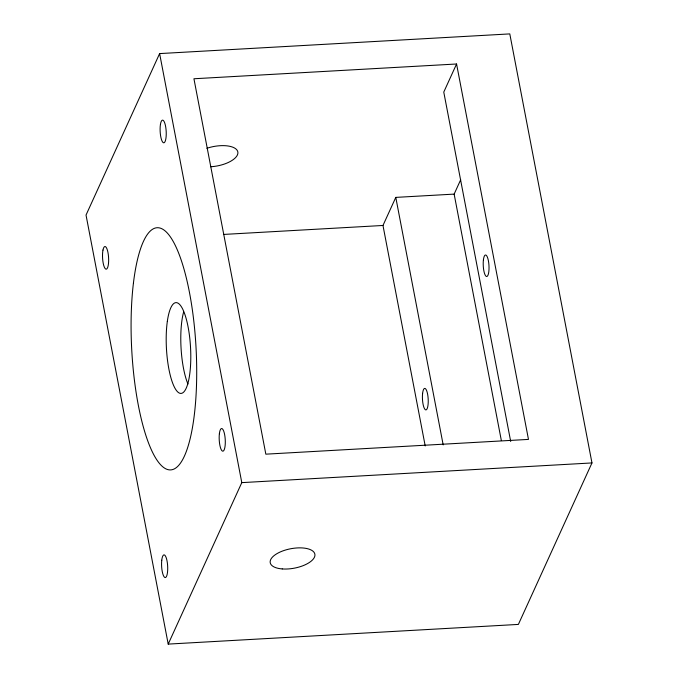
<?xml version="1.0" encoding="UTF-8"?>
<svg xmlns="http://www.w3.org/2000/svg" width="678" height="678" viewBox="0 0 678 678"><rect width="100%" height="100%" fill="white"/><g stroke="black" fill="none" stroke-linecap="round" stroke-linejoin="round"><path stroke-width="1.02" d="M159.618 53.587L86.03 215.062L168.203 644.1L518.382 624.413L591.97 462.938L509.797 33.9L159.618 53.587L241.792 482.626L168.203 644.1M425.208 445.938L382.977 225.469L395.783 197.391L454.141 194.111L460.684 179.746M456.565 63.995L528.476 439.403L265.835 454.167L193.933 78.758L456.565 63.995L443.768 92.081L510.695 441.488M223.715 234.427L382.977 225.469M241.792 482.626L591.97 462.938M454.141 194.111L501.347 440.564M395.783 197.391L443.183 444.887M206.883 148.296A22.738 9.882 -10.8 0 1 237.817 151.88A22.738 9.882 -10.8 0 1 210.705 166.746M187.959 384.053A45.468 12.06 86.8 0 1 183.611 312.041M483.397 259.971A10.789 2.865 86.8 0 0 486.567 276.505A10.789 2.865 86.8 0 0 488.397 260.742A10.789 2.865 86.8 0 0 483.397 259.971M422.606 393.367A10.789 2.865 86.8 0 0 425.776 409.902A10.789 2.865 86.8 0 0 427.606 394.138A10.789 2.865 86.8 0 0 422.606 393.367M219.375 433.742A11.365 3.017 86.8 0 0 222.698 451.184A11.365 3.017 86.8 0 0 224.638 434.598A11.365 3.017 86.8 0 0 219.375 433.742M160.423 124.515A11.365 3.017 86.8 0 0 163.356 142.719A11.365 3.017 86.8 0 0 165.746 127.184A11.365 3.017 86.8 0 0 160.423 124.515M102.98 250.063A11.365 3.017 86.8 0 0 105.463 268.886A11.365 3.017 86.8 0 0 108.302 254.572A11.365 3.017 86.8 0 0 102.98 250.063M161.762 560.24A11.365 3.017 86.8 0 0 165.144 577.563A11.365 3.017 86.8 0 0 167.025 560.842A11.365 3.017 86.8 0 0 161.762 560.24M133.439 283.014A121.252 32.154 86.8 0 0 168.576 469.761A121.252 32.154 86.8 0 0 189.713 293.76A121.252 32.154 86.8 0 0 133.439 283.014M282.243 568.935A22.738 9.882 -10.8 0 0 314.923 554.528A22.738 9.882 -10.8 0 0 280.463 551.867A22.738 9.882 -10.8 0 0 282.243 568.935M167.313 321.499A45.468 12.06 86.8 0 0 179.653 393.198A45.468 12.06 86.8 0 0 188.535 329.372A45.468 12.06 86.8 0 0 167.313 321.499"/></g></svg>
